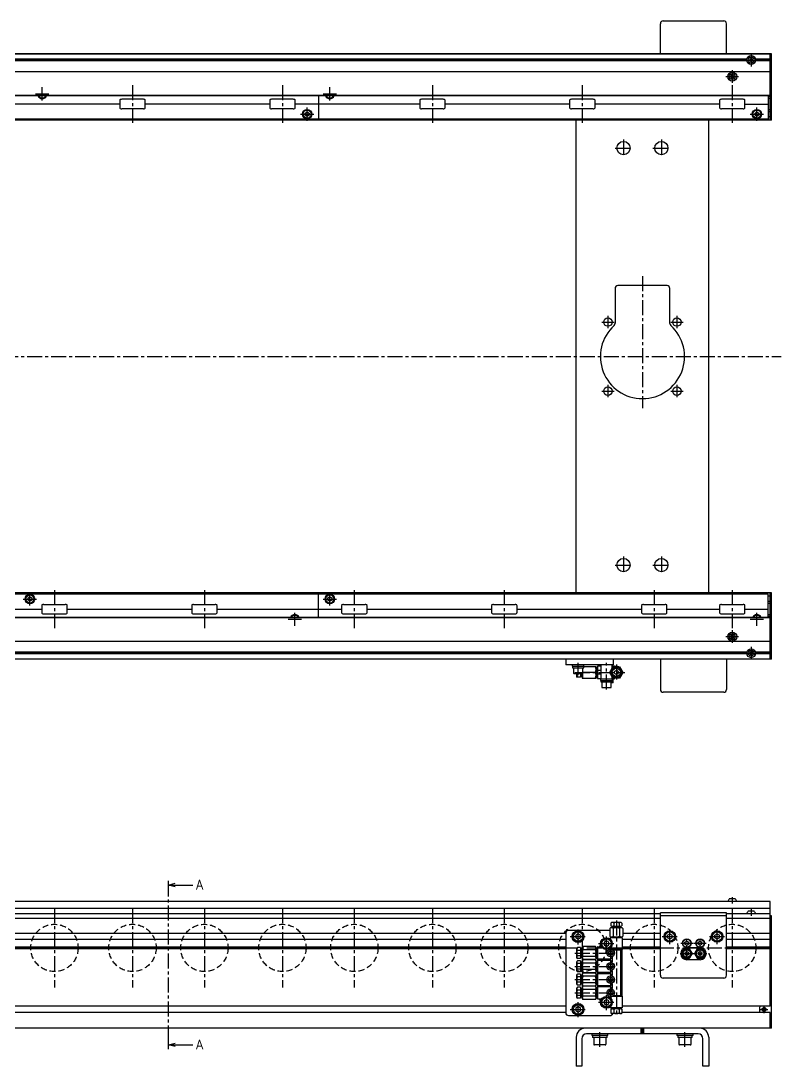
# Model space of a CAD drawing. Extents: x -10 to 4758, y -8 to 1151.
# Drawn here: x 3147 to 3951, y 28 to 1133 of the extents above; entities that cross this region are included whole.
import ezdxf

# ---------------------------------------------------------------- set-up
doc = ezdxf.new("R2010")
doc.units = 0
doc.header["$LTSCALE"] = 0.5
doc.linetypes.add('CENTER', pattern=[50.8, 31.75, -6.35, 6.35, -6.35])
doc.linetypes.add('DASHED', pattern=[19.05, 12.7, -6.35])
for name, color, linetype in [('MSM_CENTER', 1, 'CENTER'), ('MSM_CONTINUOUS', 7, 'CONTINUOUS'), ('MSM_DASHED', 4, 'DASHED'), ('MSM_PART_NUMBER', 7, 'CONTINUOUS')]:
    doc.layers.add(name, color=color, linetype=linetype)
doc.styles.get("Standard").update_dxf_attribs({"font": 'txt.shx', "height": 10, "bigfont": 'bigfont.shx'})

# ---------------------------------------------------------------- blocks, each defined once
blk = doc.blocks.new('*U88')
at = {"layer": 'MSM_PART_NUMBER'}
blk.add_text('A', height=10, dxfattribs=at).set_placement((3332.3, 214.9))
blk = doc.blocks.new('*U89')
at = {"layer": 'MSM_PART_NUMBER'}
blk.add_text('A', height=10, dxfattribs=at).set_placement((3332.3, 45.9))

msp = doc.modelspace()

# ---------------------------------------------------------------- linework, layer by layer
at = {"layer": 'MSM_CENTER'}
for p, q in [((3919.2, 1098.8), (3919.2, 1085.3)), ((3912.5, 1092), (3926, 1092)), ((3892.5, 1074.5), (3906, 1074.5)), ((3899.2, 1081.3), (3899.2, 1067.8)), ((3169.8, 1049.2), (3169.8, 1063.2)), ((3265.2, 1065.5), (3265.2, 1025.5)), ((3423.7, 1065.5), (3423.7, 1025.5)), ((3473.8, 1049.2), (3473.8, 1063.2)), ((3582.2, 1065.5), (3582.2, 1025.5)), ((3740.7, 1065.5), (3740.7, 1025.5)), ((3899.2, 1065.5), (3899.2, 1025.5)), ((3162.8, 1056.2), (3176.8, 1056.2)), ((3466.8, 1056.2), (3480.8, 1056.2)), ((3449.8, 1027.7), (3449.8, 1041.8)), ((3925.3, 1027.7), (3925.3, 1041.8)), ((3442.8, 1034.8), (3456.8, 1034.8)), ((3918.3, 1034.8), (3932.3, 1034.8)), ((3784.3, 1007.9), (3784.3, 989.9)), ((3824.3, 1007.9), (3824.3, 989.9)), ((3775.3, 998.9), (3793.3, 998.9)), ((3815.3, 998.9), (3833.2, 998.9)), ((3804.3, 863.4), (3804.3, 723.9)), ((3767.8, 821.4), (3767.8, 808.4)), ((3840.8, 821.4), (3840.8, 808.4)), ((3761.3, 814.9), (3774.3, 814.9)), ((3834.3, 814.9), (3847.3, 814.9)), ((359.8, 778.4), (3950.9, 778.4)), ((3761.3, 741.9), (3774.3, 741.9)), ((3767.8, 748.4), (3767.8, 735.4)), ((3834.3, 741.9), (3847.3, 741.9)), ((3840.8, 748.4), (3840.8, 735.4)), ((3784.3, 566.9), (3784.3, 548.9)), ((3824.3, 566.9), (3824.3, 548.9)), ((3775.3, 557.9), (3793.3, 557.9)), ((3815.3, 557.9), (3833.2, 557.9)), ((3182.7, 531.3), (3182.7, 491.3)), ((3341.2, 531.3), (3341.2, 491.3)), ((3499.7, 531.3), (3499.7, 491.3)), ((3658.2, 531.3), (3658.2, 491.3)), ((3816.7, 531.3), (3816.7, 491.3)), ((3899.2, 531.3), (3899.2, 491.3)), ((3149.8, 522), (3163.8, 522)), ((3156.8, 515), (3156.8, 529)), ((3466.8, 522), (3480.8, 522)), ((3473.8, 515), (3473.8, 529)), ((3429.8, 500.5), (3443.8, 500.5)), ((3436.8, 493.5), (3436.8, 507.5)), ((3918.3, 500.5), (3932.3, 500.5)), ((3925.3, 493.5), (3925.3, 507.5)), ((3899.2, 489), (3899.2, 475.5)), ((3892.5, 482.2), (3906, 482.2)), ((3912.5, 464.7), (3926, 464.7)), ((3919.2, 471.5), (3919.2, 458)), ((3736.2, 441.3), (3736.2, 454.4)), ((3766.2, 426.3), (3766.2, 454.4)), ((3732.7, 444.4), (3785.7, 444.4)), ((3776.7, 452.9), (3776.7, 435.9)), ((3303.2, 55), (3303.2, 215)), ((3899.2, 206.8), (3899.2, 200)), ((3182.7, 195), (3182.7, 111)), ((3265.2, 195), (3265.2, 111)), ((3341.2, 195), (3341.2, 111)), ((3423.7, 195), (3423.7, 111)), ((3499.7, 195), (3499.7, 111)), ((3582.2, 195), (3582.2, 111)), ((3658.2, 195), (3658.2, 111)), ((3740.7, 195), (3740.7, 111)), ((3816.7, 195), (3816.7, 111)), ((3899.2, 195), (3899.2, 111)), ((3919.2, 193.8), (3919.2, 187)), ((3776.7, 182), (3776.7, 81.5)), ((3736.2, 156.7), (3736.2, 173.3)), ((3833.2, 156.9), (3833.2, 173.1)), ((3883.2, 156.9), (3883.2, 173.1)), ((3728, 165), (3744.5, 165)), ((3758, 157.5), (3774.5, 157.5)), ((3766.2, 149.2), (3766.2, 165.8)), ((3825.1, 165), (3841.3, 165)), ((3844.7, 158), (3857.8, 158)), ((3851.2, 140), (3851.2, 164.6)), ((3858.7, 158), (3871.8, 158)), ((3865.2, 140), (3865.2, 164.6)), ((3875.1, 165), (3891.3, 165)), ((367.2, 153), (3941.2, 153)), ((3732.7, 147.5), (3776.7, 147.5)), ((3770.7, 141.5), (3770.7, 153.5)), ((3844.2, 147), (3872.3, 147)), ((3732.7, 133.5), (3776.7, 133.5)), ((3770.7, 127.5), (3770.7, 139.5)), ((3770.7, 113.5), (3770.7, 125.5)), ((3732.7, 119.5), (3776.7, 119.5)), ((3770.7, 99.5), (3770.7, 111.5)), ((3732.7, 105.5), (3776.7, 105.5)), ((3766.2, 87.2), (3766.2, 103.8)), ((3736.2, 79.7), (3736.2, 96.3)), ((3758, 95.5), (3774.5, 95.5)), ((3932.8, 84), (3932.8, 92)), ((3728, 88), (3744.5, 88)), ((3928.8, 88), (3936.8, 88)), ((3759.3, 48.4), (3759.3, 64)), ((3849.2, 48.4), (3849.2, 64))]:
    msp.add_line(p, q, dxfattribs=at)
at = {"layer": 'MSM_CONTINUOUS'}
for p, q in [((3823.2, 1098.4), (3823.2, 1130.4)), ((3826.2, 1133.4), (3890.2, 1133.4)), ((3893.2, 1098.4), (3893.2, 1130.4)), ((3940.8, 1098.4), (370.7, 1098.4)), ((3939.2, 1098.3), (372.2, 1098.3)), ((3939.2, 1028.4), (3939.2, 1098.4)), ((3940.8, 1028.4), (3940.8, 1098.4)), ((3914.6, 1092.9), (396.9, 1092.9)), ((3914.6, 1091.2), (396.9, 1091.2)), ((3914.5, 1092), (397, 1092)), ((3919.2, 1093.8), (3917.8, 1092.9)), ((3917.8, 1092.9), (3917.8, 1091.2)), ((3917.8, 1091.2), (3919.2, 1090.3)), ((3920.8, 1092.9), (3919.2, 1093.8)), ((3919.2, 1090.3), (3920.8, 1091.2)), ((3920.8, 1091.2), (3920.8, 1092.9)), ((3939.2, 1092.9), (3923.9, 1092.9)), ((3939.2, 1091.2), (3923.9, 1091.2)), ((3939.2, 1092), (3924, 1092)), ((3939.2, 1079.5), (372.2, 1079.5)), ((3898.4, 1076), (3897.5, 1074.5)), ((3897.5, 1074.5), (3898.4, 1073)), ((3898.4, 1076), (3900.1, 1076)), ((3898.4, 1073), (3900.1, 1073)), ((3901, 1074.5), (3900.1, 1076)), ((3900.1, 1073), (3901, 1074.5)), ((3939.2, 1054.1), (372.2, 1054.1)), ((3939.2, 1054.5), (422.2, 1054.5)), ((3169.8, 1053.9), (3169.4, 1054.1)), ((3170.1, 1054.1), (3169.8, 1053.9)), ((3276.7, 1050.5), (3253.8, 1050.5)), ((3435.2, 1050.5), (3412.3, 1050.5)), ((3461.8, 1054.1), (3461.8, 1029.4)), ((3473.8, 1053.9), (3473.4, 1054.1)), ((3474.1, 1054.1), (3473.8, 1053.9)), ((3593.7, 1050.5), (3570.8, 1050.5)), ((3752.2, 1050.5), (3729.3, 1050.5)), ((3910.7, 1050.5), (3887.8, 1050.5)), ((3937.3, 1054.1), (3937.3, 1029.4)), ((3939.2, 1053.4), (3937.3, 1053.4)), ((3939.2, 1051.4), (3937.3, 1051.4)), ((3940.8, 1057.4), (3939.2, 1057.4)), ((3251.8, 1045.5), (3120.2, 1045.5)), ((3251.8, 1049.5), (3251.8, 1041.5)), ((3276.7, 1040.5), (3253.8, 1040.5)), ((3278.7, 1041.5), (3278.7, 1049.5)), ((3410.3, 1045.5), (3278.7, 1045.5)), ((3410.3, 1049.5), (3410.3, 1041.5)), ((3435.2, 1040.5), (3412.3, 1040.5)), ((3437.2, 1041.5), (3437.2, 1049.5)), ((3568.8, 1045.5), (3437.2, 1045.5)), ((3568.8, 1049.5), (3568.8, 1041.5)), ((3593.7, 1040.5), (3570.8, 1040.5)), ((3595.7, 1041.5), (3595.7, 1049.5)), ((3727.3, 1045.5), (3595.7, 1045.5)), ((3727.3, 1049.5), (3727.3, 1041.5)), ((3752.2, 1040.5), (3729.3, 1040.5)), ((3754.2, 1041.5), (3754.2, 1049.5)), ((3885.8, 1045.5), (3754.2, 1045.5)), ((3885.8, 1049.5), (3885.8, 1041.5)), ((3910.7, 1040.5), (3887.8, 1040.5)), ((3912.7, 1041.5), (3912.7, 1049.5)), ((3912.7, 1045.5), (3937.3, 1045.5)), ((3939.2, 1039.4), (3937.3, 1039.4)), ((3937.3, 1029.4), (450.3, 1029.4)), ((3940.8, 1028.4), (450.3, 1028.4)), ((3447.8, 1035.9), (3449.8, 1037.1)), ((3447.8, 1033.6), (3447.8, 1035.9)), ((3449.8, 1032.4), (3447.8, 1033.6)), ((3449.8, 1037.1), (3451.8, 1035.9)), ((3451.8, 1033.6), (3449.8, 1032.4)), ((3451.8, 1035.9), (3451.8, 1033.6)), ((3734.3, 528.4), (3734.3, 1028.4)), ((3874.3, 528.4), (3874.3, 1028.4)), ((3923.3, 1035.9), (3925.3, 1037.1)), ((3923.3, 1033.6), (3923.3, 1035.9)), ((3925.3, 1032.4), (3923.3, 1033.6)), ((3925.3, 1037.1), (3927.3, 1035.9)), ((3927.3, 1033.6), (3925.3, 1032.4)), ((3927.3, 1035.9), (3927.3, 1033.6)), ((3939.2, 1037.4), (3937.3, 1037.4)), ((3939.2, 1031.9), (3937.3, 1031.9)), ((3830.3, 853.4), (3778.3, 853.4)), ((3775.3, 850.4), (3775.3, 813.5)), ((3833.2, 813.5), (3833.2, 850.4)), ((3940.8, 528.4), (450.3, 528.4)), ((450.3, 527.4), (3937.3, 527.4)), ((3154.8, 523.2), (3156.8, 524.4)), ((3154.8, 520.9), (3154.8, 523.2)), ((3156.8, 519.7), (3154.8, 520.9)), ((3156.8, 524.4), (3158.8, 523.2)), ((3158.8, 520.9), (3156.8, 519.7)), ((3158.8, 523.2), (3158.8, 520.9)), ((3461.8, 502.6), (3461.8, 527.4)), ((3471.8, 523.2), (3473.8, 524.4)), ((3471.8, 520.9), (3471.8, 523.2)), ((3473.8, 519.7), (3471.8, 520.9)), ((3473.8, 524.4), (3475.8, 523.2)), ((3475.8, 520.9), (3473.8, 519.7)), ((3475.8, 523.2), (3475.8, 520.9)), ((3937.3, 502.6), (3937.3, 527.4)), ((3939.2, 524.9), (3937.3, 524.9)), ((3939.2, 458.4), (3939.2, 528.4)), ((3940.8, 458.4), (3940.8, 528.4)), ((3037.7, 511.3), (3169.3, 511.3)), ((3169.3, 515.3), (3169.3, 507.3)), ((3171.3, 516.3), (3194.2, 516.3)), ((3196.2, 507.3), (3196.2, 515.3)), ((3196.2, 511.3), (3327.8, 511.3)), ((3327.8, 515.3), (3327.8, 507.3)), ((3329.8, 516.3), (3352.7, 516.3)), ((3354.7, 507.3), (3354.7, 515.3)), ((3354.7, 511.3), (3486.3, 511.3)), ((3486.3, 515.3), (3486.3, 507.3)), ((3488.3, 516.3), (3511.2, 516.3)), ((3513.2, 507.3), (3513.2, 515.3)), ((3513.2, 511.3), (3644.8, 511.3)), ((3644.8, 515.3), (3644.8, 507.3)), ((3646.8, 516.3), (3669.7, 516.3)), ((3671.7, 507.3), (3671.7, 515.3)), ((3671.7, 511.3), (3803.3, 511.3)), ((3803.3, 515.3), (3803.3, 507.3)), ((3805.3, 516.3), (3828.2, 516.3)), ((3830.2, 507.3), (3830.2, 515.3)), ((3830.2, 511.3), (3885.8, 511.3)), ((3885.8, 515.3), (3885.8, 507.3)), ((3887.8, 516.3), (3910.7, 516.3)), ((3912.7, 507.3), (3912.7, 515.3)), ((3912.7, 511.3), (3937.3, 511.3)), ((3939.2, 519.4), (3937.3, 519.4)), ((3939.2, 517.4), (3937.3, 517.4)), ((3939.2, 502.6), (372.2, 502.6)), ((3939.2, 502.2), (422.2, 502.2)), ((3171.3, 506.3), (3194.2, 506.3)), ((3329.8, 506.3), (3352.7, 506.3)), ((3436.4, 502.6), (3436.8, 502.9)), ((3436.8, 502.9), (3437.1, 502.6)), ((3488.3, 506.3), (3511.2, 506.3)), ((3646.8, 506.3), (3669.7, 506.3)), ((3805.3, 506.3), (3828.2, 506.3)), ((3887.8, 506.3), (3910.7, 506.3)), ((3924.9, 502.6), (3925.3, 502.9)), ((3925.3, 502.9), (3925.6, 502.6)), ((3939.2, 505.4), (3937.3, 505.4)), ((3939.2, 503.4), (3937.3, 503.4)), ((3940.8, 499.4), (3939.2, 499.4)), ((3939.2, 477.2), (372.2, 477.2)), ((3898.4, 483.7), (3897.5, 482.2)), ((3897.5, 482.2), (3898.4, 480.7)), ((3900.1, 483.7), (3898.4, 483.7)), ((3900.1, 480.7), (3898.4, 480.7)), ((3901, 482.2), (3900.1, 483.7)), ((3900.1, 480.7), (3901, 482.2)), ((3914.6, 465.6), (396.9, 465.6)), ((3914.5, 464.7), (397, 464.7)), ((3919.2, 466.5), (3917.8, 465.6)), ((3917.8, 465.6), (3917.8, 463.9)), ((3920.8, 465.6), (3919.2, 466.5)), ((3920.8, 463.9), (3920.8, 465.6)), ((3939.2, 465.6), (3923.9, 465.6)), ((3939.2, 464.7), (3924, 464.7)), ((3940.8, 458.4), (370.7, 458.4)), ((3939.2, 458.4), (372.2, 458.4)), ((3914.6, 463.9), (396.9, 463.9)), ((3723.2, 458.4), (3723.2, 452.4)), ((3773.3, 458.4), (3773.3, 452.4)), ((3823.2, 458.4), (3823.2, 426.4)), ((3893.2, 458.4), (3893.2, 426.4)), ((3917.8, 463.9), (3919.2, 463)), ((3919.2, 463), (3920.8, 463.9)), ((3939.2, 463.9), (3923.9, 463.9)), ((3773.3, 452.4), (3723.2, 452.4)), ((3730, 452.4), (3730, 450.8)), ((3730, 450.8), (3742.5, 450.8)), ((3730.2, 450.8), (3730.2, 449.3)), ((3730.2, 449.3), (3742.4, 449.3)), ((3731.3, 449.3), (3731.3, 443.8)), ((3731.8, 443.3), (3740.7, 443.3)), ((3734.7, 443.3), (3734.7, 440)), ((3738.7, 443.3), (3738.7, 439.4)), ((3740.2, 443.3), (3740.2, 439.4)), ((3740.7, 443.3), (3740.7, 438.4)), ((3741.3, 443.8), (3741.3, 449.3)), ((3754.7, 444.4), (3741.3, 444.4)), ((3742.4, 449.3), (3742.4, 450.8)), ((3755.2, 450.4), (3742.4, 450.4)), ((3742.5, 450.8), (3742.5, 452.4)), ((3755.2, 450.4), (3755.2, 438.4)), ((3756.7, 449.4), (3755.2, 449.4)), ((3760.3, 450.9), (3756.7, 450.9)), ((3756.7, 450.9), (3756.7, 437.9)), ((3760.3, 446.4), (3756.7, 446.4)), ((3760.3, 442.4), (3756.7, 442.4)), ((3760.3, 452.4), (3760.3, 437.4)), ((3769.8, 444.4), (3773.3, 450.4)), ((3773.3, 438.4), (3769.8, 444.4)), ((3771, 444.4), (3773.9, 449.4)), ((3773.9, 439.4), (3771, 444.4)), ((3772.2, 448.6), (3772.2, 452.4)), ((3772.2, 451.4), (3774.8, 451.4)), ((3773.3, 450.4), (3780.2, 450.4)), ((3773.9, 449.4), (3779.6, 449.4)), ((3774.8, 450.6), (3774.8, 451.4)), ((3779.6, 449.4), (3782.5, 444.4)), ((3782.5, 444.4), (3779.6, 439.4)), ((3780.2, 450.4), (3783.7, 444.4)), ((3783.7, 444.4), (3780.2, 438.4)), ((3738.7, 439.4), (3734.9, 439.4)), ((3738.7, 440.1), (3740.2, 440.1)), ((3740.2, 439.4), (3740.7, 439.4)), ((3740.7, 438.4), (3755.2, 438.4)), ((3755.2, 439.4), (3756.7, 439.4)), ((3756.7, 437.9), (3760.3, 437.9)), ((3760, 437.4), (3774.8, 437.4)), ((3760, 437.4), (3760, 435.8)), ((3760, 435.8), (3772.5, 435.8)), ((3760.2, 435.8), (3760.2, 434.3)), ((3760.2, 434.3), (3772.3, 434.3)), ((3761.3, 434.3), (3761.3, 428.9)), ((3771.3, 428.9), (3771.3, 434.3)), ((3773.3, 433.4), (3771.3, 433.4)), ((3772.2, 437.4), (3772.2, 440.2)), ((3772.3, 434.3), (3772.3, 435.8)), ((3772.5, 435.8), (3772.5, 437.4)), ((3772.5, 436.4), (3772.7, 436.4)), ((3772.7, 433.4), (3772.7, 436.4)), ((3780.2, 438.4), (3773.3, 438.4)), ((3773.3, 433.4), (3773.3, 437.4)), ((3779.6, 439.4), (3773.9, 439.4)), ((3774.8, 437.4), (3774.8, 438.4)), ((3761.9, 428.3), (3770.7, 428.3)), ((3890.2, 423.4), (3826.2, 423.4)), ((3303.2, 215), (3303.2, 224)), ((3303.2, 219.5), (3310.2, 221.4)), ((3303.2, 219.5), (3328.9, 219.5)), ((3310.2, 217.6), (3303.2, 219.5)), ((3939.2, 202), (372.2, 202)), ((3902.4, 204.8), (3896.1, 204.8)), ((3939.2, 91.3), (3939.2, 202)), ((3939.2, 194.6), (674.4, 194.6)), ((3823.2, 189), (676.6, 189)), ((3893.2, 190), (3823.2, 190)), ((3823.2, 124), (3823.2, 190)), ((3893.2, 124), (3893.2, 190)), ((3939.2, 189), (3893.2, 189)), ((3922.4, 191.8), (3916.1, 191.8)), ((3823.2, 184), (678.6, 184)), ((3771, 179.2), (3771, 176.3)), ((3781.1, 180), (3772.3, 180)), ((3773.9, 179.2), (3773.9, 176.3)), ((3779.6, 179.2), (3779.6, 176.3)), ((3782.5, 179.2), (3782.5, 176.3)), ((3893.2, 187), (3823.2, 187)), ((3939.2, 184), (3893.2, 184)), ((3940.8, 187), (3939.2, 187)), ((3940.8, 68), (3940.8, 187)), ((3723.2, 168.2), (667.2, 168.2)), ((3723.2, 168.5), (3723.2, 84.5)), ((3769.8, 171.5), (3726.2, 171.5)), ((3736.2, 167.9), (3733.7, 166.4)), ((3733.7, 166.4), (3733.7, 163.6)), ((3738.7, 166.4), (3736.2, 167.9)), ((3738.7, 163.6), (3738.7, 166.4)), ((3769.8, 173.5), (3769.8, 165.5)), ((3781.9, 174.5), (3771.5, 174.5)), ((3772.5, 176), (3772.5, 174.5)), ((3772.5, 176), (3781, 176)), ((3773.3, 173.5), (3773.3, 165.5)), ((3780.2, 173.5), (3780.2, 165.5)), ((3781, 174.5), (3781, 176)), ((3783.7, 173.5), (3783.7, 165.5)), ((3823.2, 168.2), (3783.7, 168.2)), ((3830.7, 166.4), (3833.2, 167.9)), ((3830.7, 163.6), (3830.7, 166.4)), ((3833.2, 167.9), (3835.7, 166.4)), ((3835.7, 163.6), (3835.7, 166.4)), ((3880.7, 166.4), (3883.2, 167.9)), ((3880.7, 163.6), (3880.7, 166.4)), ((3883.2, 167.9), (3885.7, 166.4)), ((3885.7, 163.6), (3885.7, 166.4)), ((3939.2, 168.2), (3893.2, 168.2)), ((3723.2, 161.8), (682.2, 161.8)), ((3733.7, 163.6), (3736.2, 162.1)), ((3736.2, 162.1), (3738.7, 163.6)), ((3766.2, 160.4), (3763.7, 158.9)), ((3763.7, 158.9), (3763.7, 156.1)), ((3763.7, 156.1), (3766.2, 154.6)), ((3768.7, 158.9), (3766.2, 160.4)), ((3766.2, 154.6), (3768.7, 156.1)), ((3768.7, 156.1), (3768.7, 158.9)), ((3770.2, 163.5), (3770.2, 162.3)), ((3783.2, 163.5), (3770.2, 163.5)), ((3781.9, 164.5), (3771.5, 164.5)), ((3771.7, 164.5), (3771.7, 163.5)), ((3781.7, 163.5), (3781.7, 164.5)), ((3783.2, 151.5), (3783.2, 163.5)), ((3823.2, 161.8), (3783.2, 161.8)), ((3833.2, 162.1), (3830.7, 163.6)), ((3835.7, 163.6), (3833.2, 162.1)), ((3849.2, 159.2), (3851.2, 160.3)), ((3849.2, 156.8), (3849.2, 159.2)), ((3851.2, 155.7), (3849.2, 156.8)), ((3851.2, 160.3), (3853.2, 159.2)), ((3853.2, 156.8), (3851.2, 155.7)), ((3853.2, 156.8), (3853.2, 159.2)), ((3863.2, 159.2), (3865.2, 160.3)), ((3863.2, 156.8), (3863.2, 159.2)), ((3865.2, 155.7), (3863.2, 156.8)), ((3865.2, 160.3), (3867.2, 159.2)), ((3867.2, 156.8), (3865.2, 155.7)), ((3867.2, 156.8), (3867.2, 159.2)), ((3883.2, 162.1), (3880.7, 163.6)), ((3885.7, 163.6), (3883.2, 162.1)), ((3939.2, 161.8), (3893.2, 161.8)), ((3723.2, 153.9), (682.2, 153.9)), ((3723.2, 153), (682.2, 153)), ((3723.2, 152.1), (682.2, 152.1)), ((3734.7, 151.9), (3734.7, 143.1)), ((3738.7, 153.3), (3735.5, 153.3)), ((3738.7, 150.4), (3735.5, 150.4)), ((3738.7, 144.6), (3735.5, 144.6)), ((3738.7, 153.3), (3738.7, 141.7)), ((3740.2, 151.8), (3738.7, 151.8)), ((3740.7, 152.5), (3740.2, 152.5)), ((3740.2, 152.5), (3740.2, 142.5)), ((3741.3, 154.4), (3740.7, 153.5)), ((3740.7, 153.5), (3740.7, 141.5)), ((3754.7, 154.4), (3741.3, 154.4)), ((3754.7, 151), (3741.3, 151)), ((3754.7, 144), (3741.3, 144)), ((3755.2, 153.5), (3754.7, 154.4)), ((3755.2, 153.5), (3755.2, 141.5)), ((3756.7, 152.5), (3755.2, 152.5)), ((3756.7, 154), (3756.7, 99)), ((3757.2, 154), (3756.7, 154)), ((3761.3, 153.7), (3756.7, 153.7)), ((3772.7, 149), (3768.7, 149)), ((3768.7, 146), (3772.7, 146)), ((3770.5, 153), (3770.5, 151.5)), ((3771.6, 151.5), (3771.8, 151.4)), ((3783.2, 151.5), (3771.6, 151.5)), ((3772.6, 143.9), (3772.2, 142.9)), ((3781.3, 150.6), (3773.2, 150.6)), ((3781.3, 150.6), (3782.7, 151.4)), ((3781.3, 102.4), (3781.3, 150.6)), ((3782.7, 101.6), (3782.7, 151.4)), ((3782.8, 151.2), (3783.2, 151.5)), ((3823.2, 153.9), (3783.2, 153.9)), ((3823.2, 153), (3783.2, 153)), ((3823.2, 152.1), (3783.2, 152.1)), ((3848.3, 152), (3845.4, 147)), ((3845.4, 147), (3848.3, 142)), ((3845.7, 150.5), (3845.7, 147.5)), ((3845.7, 146.5), (3845.7, 143.5)), ((3846.6, 147), (3848.9, 151)), ((3848.9, 143), (3846.6, 147)), ((3854.2, 152), (3848.3, 152)), ((3848.9, 151), (3853.6, 151)), ((3852.2, 153.5), (3864.3, 153.5)), ((3853.6, 151), (3855.9, 147)), ((3855.9, 147), (3853.6, 143)), ((3857.1, 147), (3854.2, 152)), ((3854.2, 142), (3857.1, 147)), ((3862.3, 152), (3859.4, 147)), ((3859.4, 147), (3862.3, 142)), ((3860.6, 147), (3862.9, 151)), ((3862.9, 143), (3860.6, 147)), ((3868.2, 152), (3862.3, 152)), ((3862.9, 151), (3867.6, 151)), ((3867.6, 151), (3869.9, 147)), ((3869.9, 147), (3867.6, 143)), ((3871.1, 147), (3868.2, 152)), ((3868.2, 142), (3871.1, 147)), ((3870.7, 147.5), (3870.7, 150.5)), ((3871.1, 149.8), (3870.7, 149.5)), ((3870.7, 143.5), (3870.7, 146.5)), ((3870.8, 149.8), (3871, 150)), ((3939.2, 153.9), (3893.2, 153.9)), ((3939.2, 153), (3893.2, 153)), ((3939.2, 152.1), (3893.2, 152.1)), ((3734.7, 137.9), (3734.7, 129.1)), ((3738.7, 141.7), (3735.5, 141.7)), ((3738.7, 139.3), (3735.5, 139.3)), ((3738.7, 136.4), (3735.5, 136.4)), ((3738.7, 143.2), (3740.2, 143.2)), ((3738.7, 139.3), (3738.7, 127.7)), ((3740.2, 137.8), (3738.7, 137.8)), ((3740.2, 142.5), (3740.7, 142.5)), ((3740.7, 138.5), (3740.2, 138.5)), ((3740.2, 138.5), (3740.2, 128.5)), ((3740.7, 141.5), (3741.3, 140.6)), ((3741.3, 140.4), (3740.7, 139.5)), ((3740.7, 139.5), (3740.7, 127.5)), ((3754.7, 140.6), (3741.3, 140.6)), ((3754.7, 140.4), (3741.3, 140.4)), ((3754.7, 137), (3741.3, 137)), ((3754.7, 140.6), (3755.2, 141.5)), ((3755.2, 139.5), (3754.7, 140.4)), ((3755.2, 142.5), (3756.7, 142.5)), ((3755.2, 139.5), (3755.2, 127.5)), ((3756.7, 138.5), (3755.2, 138.5)), ((3756.7, 141.3), (3770.5, 141.3)), ((3770.5, 139.7), (3756.7, 139.7)), ((3772.7, 135), (3768.7, 135)), ((3770.5, 143.5), (3770.5, 141.3)), ((3770.5, 139.7), (3770.5, 137.5)), ((3772.2, 142.9), (3772.2, 138.1)), ((3848.3, 142), (3854.2, 142)), ((3853.6, 143), (3848.9, 143)), ((3865.2, 140.5), (3851.2, 140.5)), ((3862.3, 142), (3868.2, 142)), ((3867.6, 143), (3862.9, 143)), ((3734.7, 123.9), (3734.7, 115.1)), ((3738.7, 130.6), (3735.5, 130.6)), ((3738.7, 127.7), (3735.5, 127.7)), ((3738.7, 125.3), (3735.5, 125.3)), ((3738.7, 122.4), (3735.5, 122.4)), ((3738.7, 129.2), (3740.2, 129.2)), ((3738.7, 125.3), (3738.7, 113.7)), ((3740.2, 123.8), (3738.7, 123.8)), ((3740.2, 128.5), (3740.7, 128.5)), ((3740.7, 124.5), (3740.2, 124.5)), ((3740.2, 124.5), (3740.2, 114.5)), ((3740.7, 127.5), (3741.3, 126.6)), ((3741.3, 126.4), (3740.7, 125.5)), ((3740.7, 125.5), (3740.7, 113.5)), ((3754.7, 130), (3741.3, 130)), ((3754.7, 126.6), (3741.3, 126.6)), ((3754.7, 126.4), (3741.3, 126.4)), ((3754.7, 123), (3741.3, 123)), ((3754.7, 126.6), (3755.2, 127.5)), ((3755.2, 125.5), (3754.7, 126.4)), ((3755.2, 128.5), (3756.7, 128.5)), ((3755.2, 125.5), (3755.2, 113.5)), ((3756.7, 124.5), (3755.2, 124.5)), ((3756.7, 127.3), (3770.5, 127.3)), ((3770.5, 125.7), (3756.7, 125.7)), ((3768.7, 132), (3772.7, 132)), ((3770.5, 129.5), (3770.5, 127.3)), ((3770.5, 125.7), (3770.5, 123.5)), ((3772.2, 128.9), (3772.2, 124.1)), ((3738.7, 116.6), (3735.5, 116.6)), ((3738.7, 113.7), (3735.5, 113.7)), ((3738.7, 111.3), (3735.5, 111.3)), ((3738.7, 115.2), (3740.2, 115.2)), ((3738.7, 111.3), (3738.7, 99.7)), ((3740.2, 114.5), (3740.7, 114.5)), ((3740.7, 113.5), (3741.3, 112.6)), ((3741.3, 112.4), (3740.7, 111.5)), ((3740.7, 111.5), (3740.7, 99.5)), ((3754.7, 116), (3741.3, 116)), ((3754.7, 112.6), (3741.3, 112.6)), ((3754.7, 112.4), (3741.3, 112.4)), ((3754.7, 112.6), (3755.2, 113.5)), ((3755.2, 111.5), (3754.7, 112.4)), ((3755.2, 114.5), (3756.7, 114.5)), ((3755.2, 111.5), (3755.2, 99.5)), ((3756.7, 113.3), (3770.5, 113.3)), ((3770.5, 111.7), (3756.7, 111.7)), ((3772.7, 121), (3768.7, 121)), ((3768.7, 118), (3772.7, 118)), ((3770.5, 115.5), (3770.5, 113.3)), ((3770.5, 111.7), (3770.5, 109.5)), ((3772.2, 114.9), (3772.2, 110.1)), ((3890.2, 121), (3826.2, 121)), ((3734.7, 109.9), (3734.7, 101.1)), ((3738.7, 108.4), (3735.5, 108.4)), ((3738.7, 102.6), (3735.5, 102.6)), ((3738.7, 99.7), (3735.5, 99.7)), ((3740.2, 109.8), (3738.7, 109.8)), ((3738.7, 101.2), (3740.2, 101.2)), ((3740.7, 110.5), (3740.2, 110.5)), ((3740.2, 110.5), (3740.2, 100.5)), ((3740.2, 100.5), (3740.7, 100.5)), ((3740.7, 99.5), (3741.3, 98.6)), ((3754.7, 109), (3741.3, 109)), ((3754.7, 102), (3741.3, 102)), ((3754.7, 98.6), (3755.2, 99.5)), ((3756.7, 110.5), (3755.2, 110.5)), ((3755.2, 100.5), (3756.7, 100.5)), ((3772.7, 107), (3768.7, 107)), ((3768.7, 104), (3772.7, 104)), ((3770.5, 101.5), (3770.5, 100)), ((3771.6, 101.5), (3771.8, 101.6)), ((3783.2, 101.5), (3771.6, 101.5)), ((3781.3, 102.4), (3773.2, 102.4)), ((3782.7, 101.6), (3781.3, 102.4)), ((3783.2, 101.5), (3782.7, 101.8)), ((3783.2, 89.5), (3783.2, 101.5)), ((3723.2, 91.3), (682.2, 91.3)), ((3736.2, 90.9), (3733.7, 89.4)), ((3733.7, 89.4), (3733.7, 86.6)), ((3738.7, 89.4), (3736.2, 90.9)), ((3738.7, 86.6), (3738.7, 89.4)), ((3754.7, 98.6), (3741.3, 98.6)), ((3756.7, 99.3), (3761.3, 99.3)), ((3756.7, 99), (3757.2, 99)), ((3766.2, 98.4), (3763.7, 96.9)), ((3763.7, 96.9), (3763.7, 94.1)), ((3763.7, 94.1), (3766.2, 92.6)), ((3768.7, 96.9), (3766.2, 98.4)), ((3766.2, 92.6), (3768.7, 94.1)), ((3768.7, 94.1), (3768.7, 96.9)), ((3770.2, 90.7), (3770.2, 89.5)), ((3783.2, 89.5), (3770.2, 89.5)), ((3771.7, 88.5), (3771, 88.1)), ((3771.7, 89.5), (3771.7, 88.5)), ((3781.7, 88.5), (3771.7, 88.5)), ((3781.7, 88.5), (3781.7, 89.5)), ((3782.5, 88.1), (3781.7, 88.5)), ((3939.2, 91.3), (3783.2, 91.3)), ((3928.2, 90), (3928.2, 86)), ((3932.3, 89), (3931.7, 88)), ((3933.4, 89), (3932.3, 89)), ((3934, 88), (3933.4, 89)), ((3940.8, 95), (3939.2, 95)), ((3939.2, 93), (3940.8, 93)), ((3723.2, 84.8), (679.7, 84.8)), ((3726.2, 81.5), (3770.2, 81.5)), ((3733.7, 86.6), (3736.2, 85.1)), ((3736.2, 85.1), (3738.7, 86.6)), ((3771, 88.1), (3771, 83.9)), ((3771, 83.9), (3771.7, 83.5)), ((3781.7, 83.5), (3771.7, 83.5)), ((3773.9, 88.1), (3773.9, 83.9)), ((3779.6, 88.1), (3779.6, 83.9)), ((3781.7, 83.5), (3782.5, 83.9)), ((3782.5, 88.1), (3782.5, 83.9)), ((3939.2, 84.8), (3782.5, 84.8)), ((3931.7, 88), (3932.3, 87)), ((3932.3, 87), (3933.4, 87)), ((3933.4, 87), (3934, 88)), ((3939.2, 68), (3939.2, 84.8)), ((3939.2, 83), (3940.8, 83)), ((3940.8, 81), (3939.2, 81)), ((3940.8, 68), (472.2, 68)), ((3802.8, 62), (3802.8, 68)), ((3804.3, 62), (3804.3, 68)), ((3805.8, 62), (3805.8, 68)), ((3734.3, 58.5), (3734.3, 28)), ((3740.2, 57), (3740.2, 28)), ((3863.2, 62), (3745.3, 62)), ((3750.8, 62), (3750.8, 60.4)), ((3767.8, 60.4), (3750.8, 60.4)), ((3751.6, 60.4), (3751.6, 58.4)), ((3767, 58.4), (3751.6, 58.4)), ((3752.8, 58.4), (3752.8, 51.2)), ((3765.8, 51.2), (3765.8, 58.4)), ((3767, 58.4), (3767, 60.4)), ((3767.8, 60.4), (3767.8, 62)), ((3840.8, 62), (3840.8, 60.4)), ((3857.8, 60.4), (3840.8, 60.4)), ((3841.6, 60.4), (3841.6, 58.4)), ((3857, 58.4), (3841.6, 58.4)), ((3842.8, 58.4), (3842.8, 51.2)), ((3855.8, 51.2), (3855.8, 58.4)), ((3857, 58.4), (3857, 60.4)), ((3857.8, 60.4), (3857.8, 62)), ((3868.3, 28), (3868.3, 57)), ((3874.3, 58.5), (3874.3, 28)), ((3303.2, 46), (3303.2, 55)), ((3303.2, 50.5), (3310.2, 52.4)), ((3310.2, 48.6), (3303.2, 50.5)), ((3303.2, 50.5), (3328.9, 50.5)), ((3764.9, 50.4), (3753.6, 50.4)), ((3854.9, 50.4), (3843.6, 50.4)), ((3740.2, 28), (3734.3, 28)), ((3874.3, 28), (3868.3, 28))]:
    msp.add_line(p, q, dxfattribs=at)
for centre, radius in [((3919.2, 1092), 4.75), ((3919.2, 1092), 3.13), ((3899.2, 1074.5), 4.75), ((3899.2, 1074.5), 3.13), ((3449.8, 1034.8), 5), ((3925.3, 1034.8), 5), ((3449.8, 1034.8), 4.25), ((3925.3, 1034.8), 4.25), ((3784.3, 998.9), 7), ((3824.3, 998.9), 7), ((3767.8, 814.9), 4.5), ((3840.8, 814.9), 4.5), ((3767.8, 741.9), 4.5), ((3840.8, 741.9), 4.5), ((3784.3, 557.9), 7), ((3824.3, 557.9), 7), ((3156.8, 522), 5), ((3156.8, 522), 4.25), ((3473.8, 522), 5), ((3473.8, 522), 4.25), ((3899.2, 482.2), 4.75), ((3899.2, 482.2), 3.13), ((3919.2, 464.7), 4.75), ((3919.2, 464.7), 3.13), ((3776.7, 444.4), 4.4), ((3776.7, 444.4), 2), ((3736.2, 165), 6.25), ((3736.2, 165), 6.1), ((3736.2, 165), 5), ((3833.2, 165), 6.1), ((3833.2, 165), 5), ((3883.2, 165), 6.1), ((3883.2, 165), 5), ((3766.2, 157.5), 6.25), ((3766.2, 157.5), 6.1), ((3766.2, 157.5), 5), ((3851.2, 158), 4.6), ((3851.2, 158), 4.25), ((3865.2, 158), 4.6), ((3865.2, 158), 4.25), ((3770.7, 147.5), 4), ((3770.7, 147.5), 2.5), ((3851.2, 147), 3.9), ((3851.2, 147), 2), ((3865.2, 147), 3.9), ((3865.2, 147), 2), ((3770.7, 133.5), 4), ((3770.7, 133.5), 2.5), ((3770.7, 119.5), 4), ((3770.7, 119.5), 2.5), ((3766.2, 95.5), 6.25), ((3766.2, 95.5), 6.1), ((3766.2, 95.5), 5), ((3770.7, 105.5), 4), ((3770.7, 105.5), 2.5), ((3736.2, 88), 6.25), ((3736.2, 88), 6.1), ((3736.2, 88), 5), ((3932.8, 88), 2), ((3932.8, 88), 1.6)]:
    msp.add_circle(centre, radius, dxfattribs=at)
for centre, radius, start, end in [((3826.2, 1130.4), 3, 90, 180), ((3890.2, 1130.4), 3, 0, 90), ((3169.8, 1056.2), 5, 204.8346, 335.1654), ((3169.8, 1056.2), 4.25, 209.6116, 330.3884), ((3252.7, 1049.4), 0.882, 115.5328, 172.1027), ((3253.8, 1047.1), 3.41, 89.6687, 115.2454), ((3276.7, 1047.1), 3.41, 64.7546, 90.3313), ((3277.8, 1049.4), 0.882, 7.8973, 64.4672), ((3411.2, 1049.4), 0.882, 115.5328, 172.1027), ((3412.3, 1047.1), 3.41, 89.6687, 115.2454), ((3435.2, 1047.1), 3.41, 64.7546, 90.3313), ((3436.3, 1049.4), 0.882, 7.8973, 64.4672), ((3473.8, 1056.2), 5, 204.8346, 335.1654), ((3473.8, 1056.2), 4.25, 209.6116, 330.3884), ((3569.7, 1049.4), 0.882, 115.5328, 172.1027), ((3570.8, 1047.1), 3.41, 89.6687, 115.2454), ((3593.7, 1047.1), 3.41, 64.7546, 90.3313), ((3594.8, 1049.4), 0.882, 7.8973, 64.4672), ((3728.2, 1049.4), 0.882, 115.5328, 172.1027), ((3729.3, 1047.1), 3.41, 89.6687, 115.2454), ((3752.2, 1047.1), 3.41, 64.7546, 90.3313), ((3753.3, 1049.4), 0.882, 7.8973, 64.4672), ((3886.7, 1049.4), 0.882, 115.5328, 172.1027), ((3887.8, 1047.1), 3.41, 89.6687, 115.2454), ((3910.7, 1047.1), 3.41, 64.7546, 90.3313), ((3911.8, 1049.4), 0.882, 7.8973, 64.4672), ((3252.7, 1041.6), 0.882, 187.8973, 244.4672), ((3253.8, 1043.9), 3.41, 244.7546, 270.3313), ((3276.7, 1043.9), 3.41, 269.6687, 295.2454), ((3277.8, 1041.6), 0.882, 295.5328, 352.1027), ((3411.2, 1041.6), 0.882, 187.8973, 244.4672), ((3412.3, 1043.9), 3.41, 244.7546, 270.3313), ((3435.2, 1043.9), 3.41, 269.6687, 295.2454), ((3436.3, 1041.6), 0.882, 295.5328, 352.1027), ((3569.7, 1041.6), 0.882, 187.8973, 244.4672), ((3570.8, 1043.9), 3.41, 244.7546, 270.3313), ((3593.7, 1043.9), 3.41, 269.6687, 295.2454), ((3594.8, 1041.6), 0.882, 295.5328, 352.1027), ((3728.2, 1041.6), 0.882, 187.8973, 244.4672), ((3729.3, 1043.9), 3.41, 244.7546, 270.3313), ((3752.2, 1043.9), 3.41, 269.6687, 295.2454), ((3753.3, 1041.6), 0.882, 295.5328, 352.1027), ((3886.7, 1041.6), 0.882, 187.8973, 244.4672), ((3887.8, 1043.9), 3.41, 244.7546, 270.3313), ((3910.7, 1043.9), 3.41, 269.6687, 295.2454), ((3911.8, 1041.6), 0.882, 295.5328, 352.1027), ((3778.3, 850.4), 3, 90, 180), ((3830.3, 850.4), 3, 0, 90), ((3804.3, 778.4), 44.5, 132.3521, 47.6479), ((3772.2, 813.5), 3, 312.3521, 360), ((3836.3, 813.5), 3, 180, 227.6479), ((3170.2, 515.2), 0.882, 115.5328, 172.1027), ((3171.3, 512.9), 3.41, 89.6687, 115.2454), ((3194.2, 512.9), 3.41, 64.7546, 90.3313), ((3195.3, 515.2), 0.882, 7.8973, 64.4672), ((3328.7, 515.2), 0.882, 115.5328, 172.1027), ((3329.8, 512.9), 3.41, 89.6687, 115.2454), ((3352.7, 512.9), 3.41, 64.7546, 90.3313), ((3353.8, 515.2), 0.882, 7.8973, 64.4672), ((3487.2, 515.2), 0.882, 115.5328, 172.1027), ((3488.3, 512.9), 3.41, 89.6687, 115.2454), ((3511.2, 512.9), 3.41, 64.7546, 90.3313), ((3512.3, 515.2), 0.882, 7.8973, 64.4672), ((3645.7, 515.2), 0.882, 115.5328, 172.1027), ((3646.8, 512.9), 3.41, 89.6687, 115.2454), ((3669.7, 512.9), 3.41, 64.7546, 90.3313), ((3670.8, 515.2), 0.882, 7.8973, 64.4672), ((3804.2, 515.2), 0.882, 115.5328, 172.1027), ((3805.3, 512.9), 3.41, 89.6687, 115.2454), ((3828.2, 512.9), 3.41, 64.7546, 90.3313), ((3829.3, 515.2), 0.882, 7.8973, 64.4672), ((3886.7, 515.2), 0.882, 115.5328, 172.1027), ((3887.8, 512.9), 3.41, 89.6687, 115.2454), ((3910.7, 512.9), 3.41, 64.7546, 90.3313), ((3911.8, 515.2), 0.882, 7.8973, 64.4672), ((3170.2, 507.4), 0.882, 187.8973, 244.4672), ((3171.3, 509.7), 3.41, 244.7546, 270.3313), ((3194.2, 509.7), 3.41, 269.6687, 295.2454), ((3195.3, 507.4), 0.882, 295.5328, 352.1027), ((3328.7, 507.4), 0.882, 187.8973, 244.4672), ((3329.8, 509.7), 3.41, 244.7546, 270.3313), ((3352.7, 509.7), 3.41, 269.6687, 295.2454), ((3353.8, 507.4), 0.882, 295.5328, 352.1027), ((3436.8, 500.5), 5, 24.8346, 155.1654), ((3436.8, 500.5), 4.25, 29.6116, 150.3884), ((3487.2, 507.4), 0.882, 187.8973, 244.4672), ((3488.3, 509.7), 3.41, 244.7546, 270.3313), ((3511.2, 509.7), 3.41, 269.6687, 295.2454), ((3512.3, 507.4), 0.882, 295.5328, 352.1027), ((3645.7, 507.4), 0.882, 187.8973, 244.4672), ((3646.8, 509.7), 3.41, 244.7546, 270.3313), ((3669.7, 509.7), 3.41, 269.6687, 295.2454), ((3670.8, 507.4), 0.882, 295.5328, 352.1027), ((3804.2, 507.4), 0.882, 187.8973, 244.4672), ((3805.3, 509.7), 3.41, 244.7546, 270.3313), ((3828.2, 509.7), 3.41, 269.6687, 295.2454), ((3829.3, 507.4), 0.882, 295.5328, 352.1027), ((3886.7, 507.4), 0.882, 187.8973, 244.4672), ((3887.8, 509.7), 3.41, 244.7546, 270.3313), ((3910.7, 509.7), 3.41, 269.6687, 295.2454), ((3911.8, 507.4), 0.882, 295.5328, 352.1027), ((3925.3, 500.5), 5, 24.8346, 155.1654), ((3925.3, 500.5), 4.25, 29.6116, 150.3884), ((3731.8, 443.8), 0.5, 180, 270), ((3739.8, 441.9), 4.91, 163.4223, 210.63), ((3740.7, 443.8), 0.5, 270, 0), ((3749.4, 441.4), 8.67, 166.9784, 200.2562), ((3749.4, 447.4), 8.67, 199.559, 200.2562), ((3749.4, 441.4), 8.67, 159.7438, 160.441), ((3746.6, 447.4), 8.67, 339.7438, 20.2562), ((3746.6, 441.4), 8.67, 339.7438, 20.2562), ((3776.7, 444.4), 6.5, 67.3801, 112.6199), ((3776.7, 444.4), 5.2, 74.0576, 105.9424), ((3736.3, 440), 1.6, 180.4356, 202.495), ((3761.9, 428.9), 0.6, 180, 270), ((3770.7, 428.9), 0.6, 270, 360), ((3826.2, 426.4), 3, 180, 270), ((3890.2, 426.4), 3, 270, 0), ((3899.2, 201.1), 4.75, 129.7731, 169.0684), ((3899.3, 201.1), 4.75, 10.9316, 50.2269), ((3919.2, 188.1), 4.75, 129.7731, 169.0684), ((3919.3, 188.1), 4.75, 10.9316, 50.2269), ((3772.4, 178.4), 1.6, 90.4356, 150.0019), ((3772.1, 178.6), 1.28, 101.2367, 150.0095), ((3772.4, 177.2), 2.65, 75.4682, 102.7048), ((3772.8, 178.6), 1.27, 30.0015, 75.5168), ((3775.5, 177), 2.75, 97.7045, 127.8864), ((3776.8, 169.7), 10.1, 82.1591, 98.9764), ((3777.9, 177), 2.8, 52.0333, 85.178), ((3780.7, 178.6), 1.28, 101.2367, 150.0095), ((3781.1, 177.2), 2.65, 75.4682, 102.7048), ((3781.1, 178.4), 1.6, 29.9981, 89.5644), ((3781.4, 178.6), 1.27, 30.0015, 75.5168), ((3726.2, 168.5), 3, 90, 180), ((3771.6, 172.5), 2, 90.1103, 149.9389), ((3771.2, 172.7), 1.53, 111.5511, 150.3652), ((3771.6, 171), 3.28, 77.03, 107.5801), ((3772.5, 179.9), 3.9, 247.3775, 270), ((3772.2, 179.5), 3.45, 249.0935, 269.3389), ((3772.5, 179.8), 3.76, 264.4656, 290.7762), ((3771.9, 172.7), 1.56, 29.9411, 75.7684), ((3776.7, 166.7), 7.63, 63.0096, 116.9904), ((3776.7, 194.2), 18.1, 260.8193, 279.1807), ((3780.9, 179.5), 3.45, 249.0935, 269.3389), ((3781.5, 172.7), 1.53, 111.5511, 150.3652), ((3781.2, 179.8), 3.76, 264.4656, 290.7762), ((3781, 179.9), 3.9, 270, 292.6121), ((3782, 171), 3.28, 77.03, 107.5801), ((3781.9, 172.5), 2, 30.0316, 89.8897), ((3782.3, 172.7), 1.56, 29.9411, 75.7684), ((3757.2, 157), 3, 270, 344.3457), ((3771.6, 166.5), 2, 210.0316, 269.8897), ((3771.2, 166.3), 1.56, 209.9411, 255.7684), ((3771.5, 168), 3.28, 257.03, 287.5801), ((3772, 166.3), 1.53, 291.5511, 330.3652), ((3776.7, 172.3), 7.63, 243.0096, 296.9904), ((3781.6, 166.3), 1.56, 209.9411, 255.7684), ((3781.9, 168), 3.28, 257.03, 287.5801), ((3781.9, 166.5), 2, 270.1103, 329.9389), ((3782.3, 166.3), 1.53, 291.5511, 330.3652), ((3736.3, 151.9), 1.6, 119.9981, 179.5644), ((3736.2, 152.2), 1.28, 119.9905, 168.7633), ((3737.5, 151.8), 2.65, 167.2952, 194.5318), ((3745, 147.5), 10.1, 171.0236, 187.8409), ((3736.2, 143.5), 1.28, 119.9905, 168.7633), ((3737.5, 143.2), 2.65, 167.2952, 194.5318), ((3736.2, 151.5), 1.27, 194.4832, 239.9985), ((3737.7, 148.7), 2.75, 142.1136, 172.2955), ((3737.8, 146.3), 2.8, 184.822, 217.9667), ((3744.2, 152.6), 3.47, 147.6436, 177.9722), ((3858, 155.4), 117.3, 181.3419, 181.4015), ((3749.1, 147.4), 8.31, 175.7914, 187.9999), ((3744.2, 142.2), 3.47, 147.6436, 177.9722), ((3744.3, 152.9), 3.56, 184.5339, 212.0949), ((3778.6, 143), 38.2, 167.9644, 172.5206), ((3754.8, 148), 14.1, 187.355, 196.3931), ((3751.8, 152.6), 3.47, 2.0278, 32.3564), ((3751.7, 152.9), 3.56, 327.9051, 355.4661), ((3717.4, 143), 38.2, 7.4794, 12.0356), ((3741.2, 148), 14.1, 343.6069, 352.645), ((3751.8, 142.2), 3.47, 2.0278, 32.3564), ((3638, 155.4), 117.3, 358.5985, 358.6581), ((3746.9, 147.4), 8.31, 352.0001, 4.2086), ((3758.8, 146.7), 13.7, 20.5549, 28.5018), ((3851.2, 147), 6.5, 96.3016, 270), ((3851.2, 147), 5.04, 154.0987, 205.9013), ((3851.2, 147), 5.04, 94.0987, 145.9013), ((3851.2, 147), 5.04, 214.0987, 265.9013), ((3851.2, 147), 5.04, 34.0987, 85.9013), ((3851.2, 147), 5.04, 274.0987, 325.9013), ((3851.2, 147), 5.04, 334.0987, 25.9013), ((3865.2, 147), 5.04, 154.0987, 205.9013), ((3865.2, 147), 5.04, 94.0987, 145.9013), ((3865.2, 147), 5.04, 214.0987, 265.9013), ((3865.2, 147), 6.5, 270, 83.6984), ((3865.2, 147), 5.04, 34.0987, 85.9013), ((3865.2, 147), 5.04, 274.0987, 325.9013), ((3865.2, 147), 5.04, 334.0987, 25.9013), ((3736.3, 143.1), 1.6, 180.4356, 240.0019), ((3736.3, 137.9), 1.6, 119.9981, 179.5644), ((3736.2, 138.2), 1.28, 119.9905, 168.7633), ((3737.5, 137.8), 2.65, 167.2952, 194.5318), ((3745, 133.5), 10.1, 171.0236, 187.8409), ((3736.2, 142.8), 1.27, 194.4832, 239.9985), ((3736.2, 137.5), 1.27, 194.4832, 239.9985), ((3737.7, 134.7), 2.75, 142.1136, 172.2955), ((3858, 145.1), 117.3, 181.3419, 181.4015), ((3744.2, 138.6), 3.47, 147.6436, 177.9722), ((3858, 141.4), 117.3, 181.3419, 181.4015), ((3749.1, 133.4), 8.31, 175.7914, 187.9999), ((3744.3, 142.5), 3.56, 184.5339, 212.0949), ((3744.3, 138.9), 3.56, 184.5339, 212.0949), ((3778.6, 129), 38.2, 167.9644, 172.5206), ((3751.7, 142.5), 3.56, 327.9051, 355.4661), ((3751.8, 138.6), 3.47, 2.0278, 32.3564), ((3751.7, 138.9), 3.56, 327.9051, 355.4661), ((3717.4, 129), 38.2, 7.4794, 12.0356), ((3638, 145.1), 117.3, 358.5985, 358.6581), ((3638, 141.4), 117.3, 358.5985, 358.6581), ((3746.9, 133.4), 8.31, 352.0001, 4.2086), ((3766.1, 147.5), 7.64, 305.9792, 323.0464), ((3766.1, 133.5), 7.64, 36.9536, 54.0208), ((3478.1, 25.2), 315, 20.7943, 20.9943), ((3736.3, 129.1), 1.6, 180.4356, 240.0019), ((3736.3, 123.9), 1.6, 119.9981, 179.5644), ((3736.2, 129.5), 1.28, 119.9905, 168.7633), ((3737.5, 129.2), 2.65, 167.2952, 194.5318), ((3736.2, 124.2), 1.28, 119.9905, 168.7633), ((3737.5, 123.8), 2.65, 167.2952, 194.5318), ((3737.8, 132.3), 2.8, 184.822, 217.9667), ((3736.2, 128.8), 1.27, 194.4832, 239.9985), ((3736.2, 123.5), 1.27, 194.4832, 239.9985), ((3737.7, 120.7), 2.75, 142.1136, 172.2955), ((3744.2, 128.2), 3.47, 147.6436, 177.9722), ((3858, 131.1), 117.3, 181.3419, 181.4015), ((3744.2, 124.6), 3.47, 147.6436, 177.9722), ((3858, 127.4), 117.3, 181.3419, 181.4015), ((3754.8, 134), 14.1, 187.355, 196.3931), ((3744.3, 128.5), 3.56, 184.5339, 212.0949), ((3744.3, 124.9), 3.56, 184.5339, 212.0949), ((3778.6, 115), 38.2, 167.9644, 172.5206), ((3741.2, 134), 14.1, 343.6069, 352.645), ((3751.8, 128.2), 3.47, 2.0278, 32.3564), ((3751.7, 128.5), 3.56, 327.9051, 355.4661), ((3751.8, 124.6), 3.47, 2.0278, 32.3564), ((3751.7, 124.9), 3.56, 327.9051, 355.4661), ((3717.4, 115), 38.2, 7.4794, 12.0356), ((3638, 131.1), 117.3, 358.5985, 358.6581), ((3638, 127.4), 117.3, 358.5985, 358.6581), ((3766.1, 133.5), 7.64, 305.9792, 323.0464), ((3766.1, 119.5), 7.64, 36.9536, 54.0208), ((3760.1, 134.1), 13.1, 336.6998, 341.5116), ((3478.1, 11.2), 315, 20.7943, 20.9943), ((3826.2, 124), 3, 180, 270), ((3890.2, 124), 3, 270, 0), ((3736.3, 115.1), 1.6, 180.4356, 240.0019), ((3736.3, 109.9), 1.6, 119.9981, 179.5644), ((3745, 119.5), 10.1, 171.0236, 187.8409), ((3736.2, 115.5), 1.28, 119.9905, 168.7633), ((3737.5, 115.2), 2.65, 167.2952, 194.5318), ((3736.2, 110.2), 1.28, 119.9905, 168.7633), ((3737.8, 118.3), 2.8, 184.822, 217.9667), ((3736.2, 114.8), 1.27, 194.4832, 239.9985), ((3749.1, 119.4), 8.31, 175.7914, 187.9999), ((3744.2, 114.2), 3.47, 147.6436, 177.9722), ((3858, 117.1), 117.3, 181.3419, 181.4015), ((3744.2, 110.6), 3.47, 147.6436, 177.9722), ((3858, 113.4), 117.3, 181.3419, 181.4015), ((3754.8, 120), 14.1, 187.355, 196.3931), ((3744.3, 114.5), 3.56, 184.5339, 212.0949), ((3744.3, 110.9), 3.56, 184.5339, 212.0949), ((3741.2, 120), 14.1, 343.6069, 352.645), ((3751.8, 114.2), 3.47, 2.0278, 32.3564), ((3751.7, 114.5), 3.56, 327.9051, 355.4661), ((3751.8, 110.6), 3.47, 2.0278, 32.3564), ((3751.7, 110.9), 3.56, 327.9051, 355.4661), ((3746.9, 119.4), 8.31, 352.0001, 4.2086), ((3638, 117.1), 117.3, 358.5985, 358.6581), ((3638, 113.4), 117.3, 358.5985, 358.6581), ((3766.1, 119.5), 7.64, 305.9792, 323.0464), ((3766.1, 105.5), 7.64, 36.9536, 54.0208), ((3760.1, 120.1), 13.1, 336.6998, 341.5116), ((3736.3, 101.1), 1.6, 180.4356, 240.0019), ((3737.5, 109.8), 2.65, 167.2952, 194.5318), ((3745, 105.5), 10.1, 171.0236, 187.8409), ((3736.2, 101.5), 1.28, 119.9905, 168.7633), ((3737.5, 101.2), 2.65, 167.2952, 194.5318), ((3736.2, 109.5), 1.27, 194.4832, 239.9985), ((3737.7, 106.7), 2.75, 142.1136, 172.2955), ((3737.8, 104.3), 2.8, 184.822, 217.9667), ((3736.2, 100.8), 1.27, 194.4832, 239.9985), ((3749.1, 105.4), 8.31, 175.7914, 187.9999), ((3744.2, 100.2), 3.47, 147.6436, 177.9722), ((3858, 103.1), 117.3, 181.3419, 181.4015), ((3778.6, 101), 38.2, 167.9644, 172.5206), ((3754.8, 106), 14.1, 187.355, 196.3931), ((3744.3, 100.5), 3.56, 184.5339, 212.0949), ((3717.4, 101), 38.2, 7.4794, 12.0356), ((3741.2, 106), 14.1, 343.6069, 352.645), ((3751.8, 100.2), 3.47, 2.0278, 32.3564), ((3751.7, 100.5), 3.56, 327.9051, 355.4661), ((3746.9, 105.4), 8.31, 352.0001, 4.2086), ((3638, 103.1), 117.3, 358.5985, 358.6581), ((3758.8, 106.3), 13.6, 331.474, 339.4565), ((3760.1, 104.9), 13.1, 18.4905, 23.2981), ((3757.2, 96), 3, 15.6543, 90), ((3772.6, 85.7), 2.81, 94.3884, 103.4565), ((3772.3, 85.6), 2.89, 57.6436, 87.9722), ((3776.9, 77.7), 10.8, 91.0424, 106.5456), ((3776.7, 78.6), 9.89, 72.7151, 89.697), ((3781.2, 85.6), 2.89, 92.0278, 122.3564), ((3780.9, 85.7), 2.81, 76.5435, 85.6116), ((3931.2, 90), 3, 155.3757, 180), ((3726.2, 84.5), 3, 180, 270), ((3770.2, 84.5), 3, 270, 340.5288), ((3773.1, 83.9), 4.66, 103.9794, 117.2198), ((3773.1, 88.1), 4.66, 242.7802, 256.0206), ((3772.6, 86.3), 2.81, 256.5435, 265.6116), ((3772.3, 86.4), 2.89, 272.0278, 302.3564), ((3776.9, 94.3), 10.8, 253.4544, 268.9576), ((3776.7, 93.4), 9.89, 270.303, 287.2849), ((3781.2, 86.4), 2.89, 237.6436, 267.9722), ((3780.9, 86.3), 2.81, 274.3884, 283.4565), ((3780.4, 83.9), 4.66, 62.7802, 76.0206), ((3780.4, 88.1), 4.66, 283.9794, 297.2198), ((3931.2, 86), 3, 180, 204.6243), ((3743.8, 58.5), 9.5, 90, 180), ((3864.8, 58.5), 9.5, 0, 90), ((3745.3, 57), 5, 90, 180), ((3863.2, 57), 5, 0, 90), ((3753.6, 51.2), 0.8, 180, 270), ((3764.9, 51.2), 0.8, 270, 0), ((3843.6, 51.2), 0.8, 180, 270), ((3854.9, 51.2), 0.8, 270, 0)]:
    msp.add_arc(centre, radius, start, end, dxfattribs=at)
at = {"layer": 'MSM_DASHED'}
for centre in [(3182.7, 153), (3265.2, 153), (3341.2, 153), (3423.7, 153), (3499.7, 153), (3582.2, 153), (3658.2, 153), (3740.7, 153), (3816.7, 153), (3899.2, 153)]:
    msp.add_circle(centre, 25, dxfattribs=at)

# ---------------------------------------------------------------- block references
at = {"layer": 'MSM_CONTINUOUS'}
for name in ['*U88', '*U89']:
    msp.add_blockref(name, (0, 0), dxfattribs=at)

doc.saveas('drawing.dxf')
